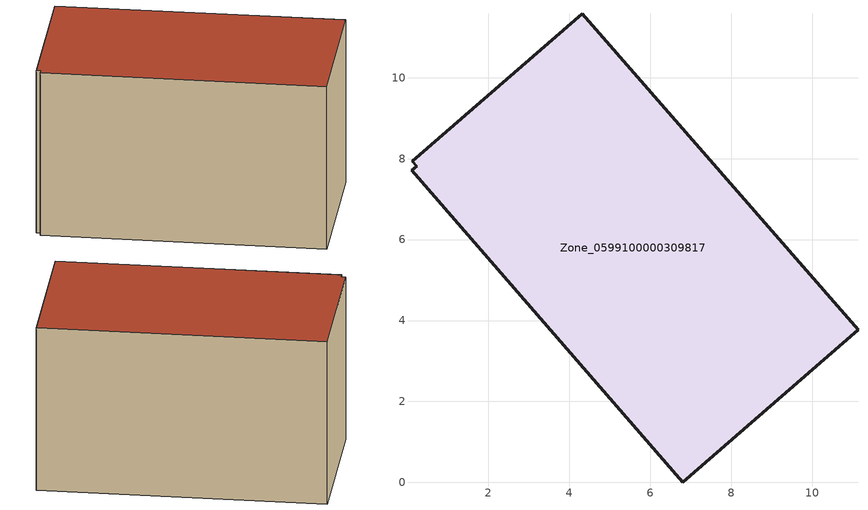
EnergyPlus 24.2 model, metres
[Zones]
Zone_0599100000309817
 floor ground (C_G): 0.12,7.94 4.32,11.58 11.13,3.78 6.8,0 0.1,7.71 0.23,7.82 z0
 wall outside (C_F): 11.13,3.78 4.32,11.58 0.12,7.94 0.23,7.82 0.1,7.71 6.8,0 11.13,3.78 z0:6.31
 roof outside (C_R): 4.32,11.58 0.12,7.94 0.23,7.82 0.1,7.71 6.8,0 11.13,3.78 z6.31
[BUILDING]
Pand.0599100000309817: North Axis=0; Terrain=City; Loads Convergence Tolerance Value=0.04; Temperature Convergence Tolerance Value=0.4; Solar Distribution=FullExterior; Maximum Number of Warmup Days=25; Minimum Number of Warmup Days=1
[Site:Location]
Rotterdam.The.Hague.AP_ZH_NLD Design_Conditions: Latitude=51.96; Longitude=4.45; Time Zone=1; Elevation=-4.5
[SITE:GROUNDTEMPERATURE:BUILDINGSURFACE]
18, 18, 18, 18, 18, 18, 18, 18, 18, 18, 18, 18
[MATERIAL] Thermal Absorptance=0.9; Solar Absorptance=0.7; Visible Absorptance=0.7
Name | Roughness | Thickness | Conductivity | Density | Specific Heat
G.TI.1946 | MediumSmooth | 0.15 | 1 | 540 | 1210
F.TI.1946 | Rough | 0.3 | 0.857143 | 1920 | 840
R.TI.1946 | MediumRough | 0.2 | 0.1 | 1500 | 1000
[CONSTRUCTION]
C_G: G.TI.1946
C_F: F.TI.1946
C_R: R.TI.1946
[ZONE]
Zone_0599100000309817: Type=1; Multiplier=1; Ceiling Height=Autocalculate; Volume=Autocalculate; Floor Area=autocalculate; Part of Total Floor Area=Yes
[ZONEINFILTRATION:DESIGNFLOWRATE]
Infil_Zone_0599100000309817: Zone or ZoneList or Space or SpaceList=Zone_0599100000309817; Schedule=AlwaysOn; Design Flow Rate Calculation Method=Flow/Area; Flow Rate per Floor Area=0.003; Constant Term Coefficient=1; Temperature Term Coefficient=0; Velocity Term Coefficient=0; Velocity Squared Term Coefficient=0
[HVACTEMPLATE:ZONE:IDEALLOADSAIRSYSTEM]
Zone_0599100000309817: Maximum Heating Supply Air Temperature=50; Minimum Cooling Supply Air Temperature=13; Maximum Heating Supply Air Humidity Ratio=0.0156; Minimum Cooling Supply Air Humidity Ratio=0.0077; Heating Limit=NoLimit; Cooling Limit=NoLimit; Dehumidification Control Type=ConstantSensibleHeatRatio; Cooling Sensible Heat Ratio=0.7; Dehumidification Setpoint=60; Humidification Control Type=None; Humidification Setpoint=30; Outdoor Air Method=None; Outdoor Air Flow Rate per Person=0.00944; Outdoor Air Flow Rate per Zone Floor Area=0; Outdoor Air Flow Rate per Zone=0; Demand Controlled Ventilation Type=None; Outdoor Air Economizer Type=NoEconomizer; Heat Recovery Type=None; Sensible Heat Recovery Effectiveness=0.7; Latent Heat Recovery Effectiveness=0.65
[ZONECONTROL:THERMOSTAT]
ThermostatControl_Zone_0599100000309817: Zone or ZoneList=Zone_0599100000309817; Control Type Schedule=DualSetpointControlType; Control 1=Thermostat_Zone_0599100000309817; Temperature Difference Between Cutout And Setpoint=0
[THERMOSTATSETPOINT:DUALSETPOINT]
Thermostat_Zone_0599100000309817: Heating Setpoint Temperature Schedule=HeatingSetpoint_Zone_0599100000309817; Cooling Setpoint Temperature Schedule=CoolingSetpoint_Zone_0599100000309817
[SCHEDULE:COMPACT]
HeatingSetpoint_Zone_0599100000309817: Through: 12/31, For: AllDays, Until: 24:00, 21
CoolingSetpoint_Zone_0599100000309817: Through: 12/31, For: AllDays, Until: 24:00, 24
DualSetpointControlType: Through: 12/31, For: AllDays, Until: 24:00, 4
AlwaysOn: Through: 12/31, For: AllDays, Until: 24:00, 1
